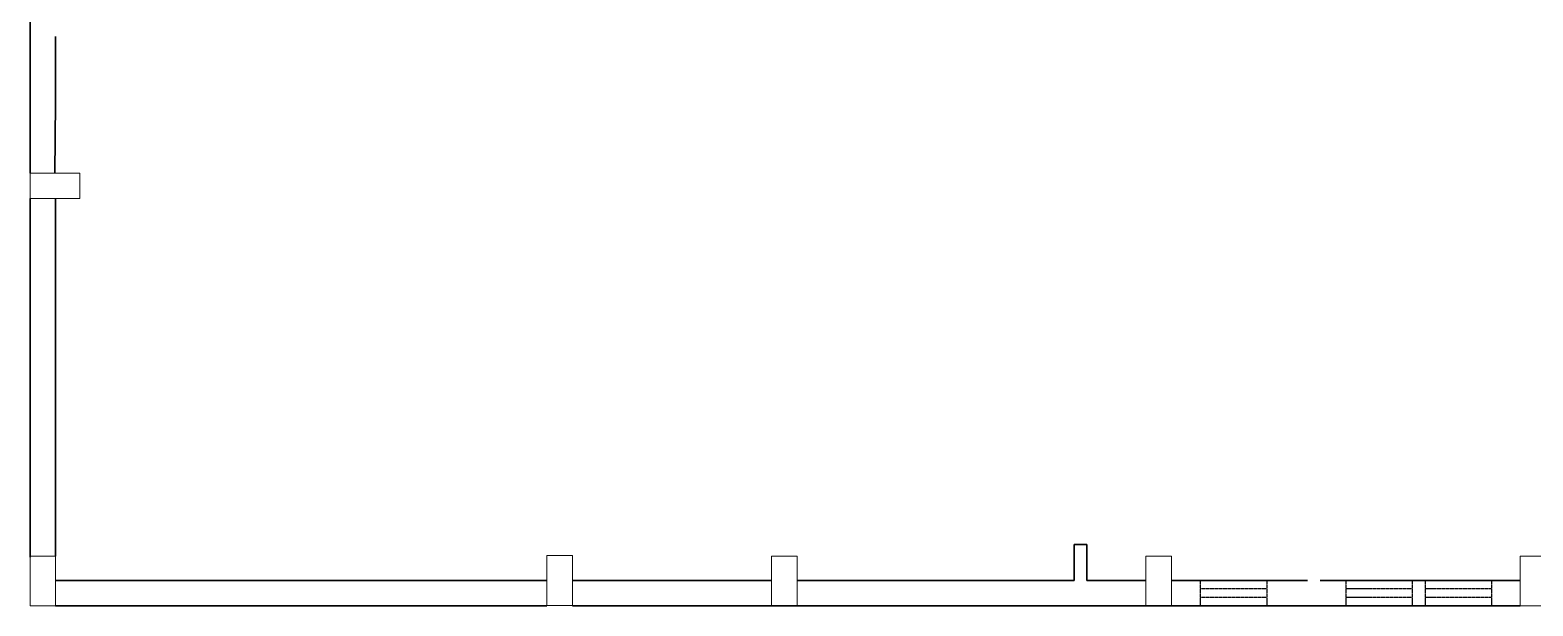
# Model space of a CAD drawing. Extents: x 2982526 to 3135339, y -1389320 to -1338265.
# Drawn here: x 3081311 to 3094890, y -1375370 to -1370167 of the extents above; entities that cross this region are included whole.
import ezdxf

# ---------------------------------------------------------------- set-up
doc = ezdxf.new("R2010")
doc.units = 0
doc.header["$MEASUREMENT"] = 0
doc.linetypes.add('1', pattern=[0, 0, 0])
doc.linetypes.add('HIDDEN', pattern=[0.375, 0.25, -0.125])
doc.layers.add('Column', color=162, linetype='Continuous', lineweight=13)
doc.layers.add('WALL', color=7, linetype='1', lineweight=35)
doc.layers.add('V1', color=7, linetype='Continuous')

# ---------------------------------------------------------------- blocks, each defined once
blk = doc.blocks.new('Trc flr')
at = {"layer": 'Column'}
for points in [[(450, 3910), (450, 3680), (0, 3680), (0, 3910)], [(0, 450), (230, 450), (230, 0), (0, 0)], [(4670, 455), (4900, 455), (4900, 5), (4670, 5)], [(6700, 450), (6930, 450), (6930, 0), (6700, 0)], [(10082, 450), (10312, 450), (10312, 0), (10082, 0)], [(13463, 450), (13693, 450), (13693, 0), (13463, 0)]]:
    blk.add_lwpolyline(points, close=True, dxfattribs=at)
at = {"layer": 'V1', "color": 8, "linetype": 'HIDDEN', "ltscale": 0.5}
for p, q in [((10573, 230), (10573, 0)), ((11173, 230), (10573, 230)), ((11173, 155), (10573, 155)), ((11173, 230), (11173, 0)), ((11888, 230), (11888, 0)), ((12488, 230), (11888, 230)), ((12488, 155), (11888, 155)), ((12488, 230), (12488, 0)), ((12605, 230), (12605, 0)), ((13205, 230), (12605, 230)), ((13205, 155), (12605, 155)), ((13205, 230), (13205, 0)), ((11173, 75), (10573, 75)), ((12488, 75), (11888, 75)), ((13205, 75), (12605, 75)), ((11173, 0), (10573, 0)), ((12488, 0), (11888, 0)), ((13205, 0), (12605, 0))]:
    blk.add_line(p, q, dxfattribs=at)
at = {"layer": 'WALL', "color": 8}
for p, q in [((0, 7245), (0, 3910)), ((230, 5145), (230, 4545)), ((230, 4545), (225, 3910)), ((0, 3680), (0, 440)), ((230, 3680), (230, 450)), ((9433, 555), (9548, 555)), ((9433, 230), (9433, 555)), ((9548, 555), (9548, 230)), ((230, 230), (4670, 230)), ((6700, 230), (4900, 230)), ((8900, 230), (6930, 230)), ((9433, 230), (8900, 230)), ((10082, 230), (9548, 230)), ((11542, 230), (10312, 230)), ((11963, 230), (11657, 230)), ((13463, 230), (11963, 230)), ((230, 0), (4670, 0)), ((13463, 0), (4900, 0)), ((13463, 0), (6930, 0))]:
    blk.add_line(p, q, dxfattribs=at)

msp = doc.modelspace()

# ---------------------------------------------------------------- block references
at = {"layer": 'WALL', "lineweight": 0}
msp.add_blockref('Trc flr', (3081311.3, -1375369.8), dxfattribs=at)

doc.saveas('drawing.dxf')
